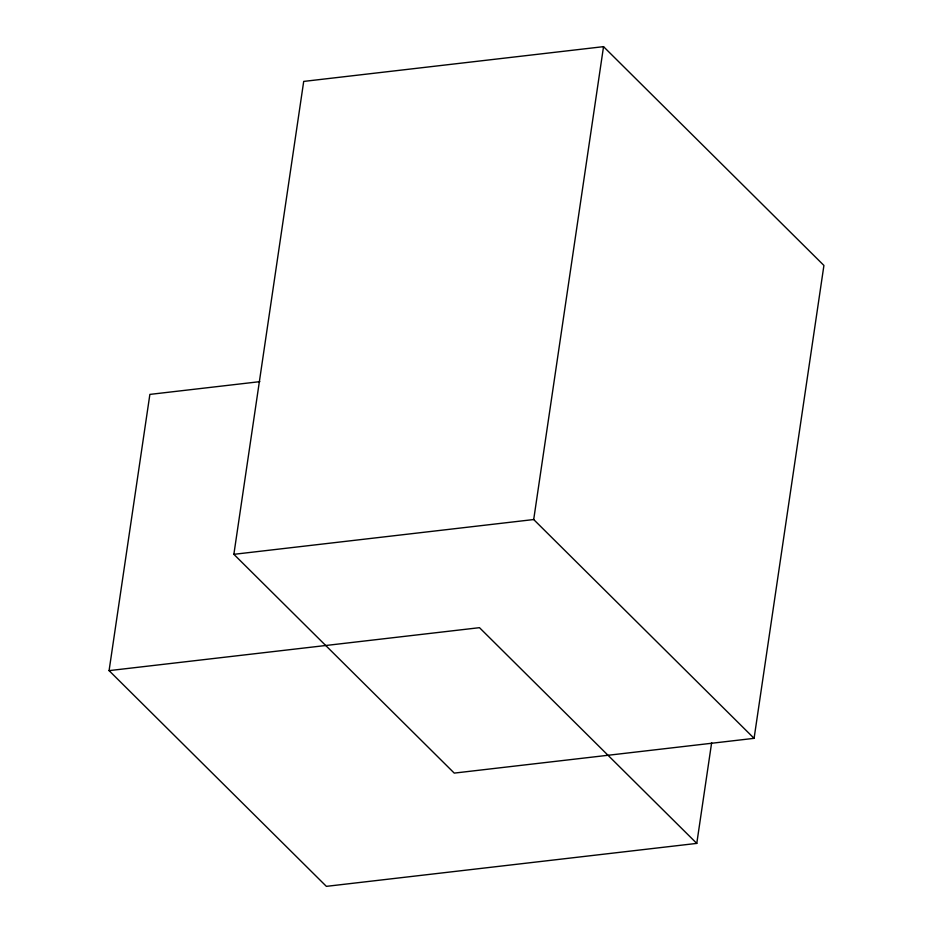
<?xml version="1.0" encoding="UTF-8"?>
<svg xmlns="http://www.w3.org/2000/svg" width="933" height="933" viewBox="0 0 933 933"><rect width="100%" height="100%" fill="white"/><g stroke="black" fill="none" stroke-linecap="round" stroke-linejoin="round"><path stroke-width="1.4" d="M711.646 742.691L696.776 843.397L326.375 886.35L109.079 670.629L149.875 394.402L259.829 381.655M233.868 554.319L303.703 81.416L603.534 46.65L823.921 265.45L754.086 738.341L454.254 773.107L233.868 554.319L533.699 519.541L754.086 738.341M533.699 519.541L603.534 46.65M109.079 670.629L479.48 627.676L696.776 843.397"/></g></svg>
